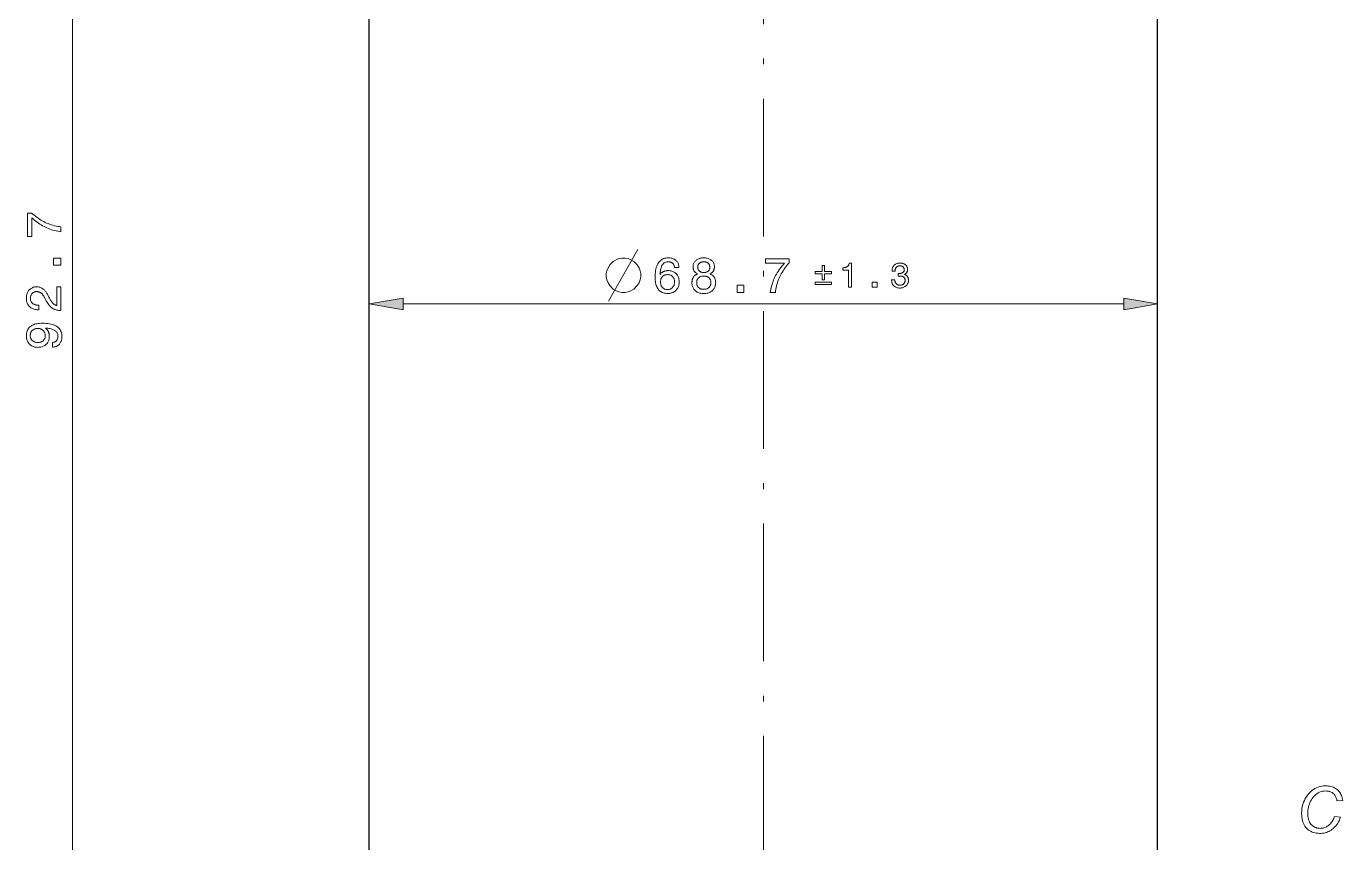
# Model space of a CAD drawing. Extents: x 0 to 420, y 0 to 594.
# Drawn here: x 80.2 to 194.9, y 323.7 to 394.8 of the extents above; entities that cross this region are included whole.
import ezdxf

# ---------------------------------------------------------------- set-up
doc = ezdxf.new("R2010")
doc.units = 0
doc.linetypes.add('DASHDOT', pattern=[18.5, 12, -3, 0.5, -3])

msp = doc.modelspace()

# ---------------------------------------------------------------- linework, layer by layer
at = {"linetype": 'DASHDOT', "lineweight": 13}
msp.add_line((144.47, 518.03), (144.47, 291.2), dxfattribs=at)
at = {"lineweight": 30}
for p, q in [((110.12, 315.51), (110.12, 408.71)), ((178.82, 315.51), (178.82, 408.71))]:
    msp.add_line(p, q, dxfattribs=at)
at = {"lineweight": 13}
for p, q in [((84.27, 318.47), (84.27, 405.76)), ((113.08, 370.65), (175.87, 370.65))]:
    msp.add_line(p, q, dxfattribs=at)
for points in [[(83.27, 376.93), (83.12, 376.95), (82.98, 376.98), (82.84, 377.01), (82.71, 377.04), (82.57, 377.08), (82.44, 377.12), (82.3, 377.17), (82.18, 377.22), (82.05, 377.27), (81.92, 377.33), (81.8, 377.39), (81.67, 377.46), (81.55, 377.53), (81.43, 377.61), (81.31, 377.69), (81.19, 377.77), (81.08, 377.86), (80.96, 377.96), (80.84, 378.06), (80.73, 378.16), (80.73, 376.52), (80.34, 376.52), (80.34, 378.57), (80.69, 378.57), (80.81, 378.47), (80.92, 378.38), (81.04, 378.29), (81.15, 378.2), (81.27, 378.12), (81.39, 378.04), (81.51, 377.96), (81.64, 377.89), (81.76, 377.82), (81.89, 377.76), (82.02, 377.7), (82.15, 377.65), (82.28, 377.6), (82.42, 377.55), (82.56, 377.51), (82.69, 377.47), (82.84, 377.44), (82.98, 377.41), (83.12, 377.39), (83.27, 377.37)], [(83.27, 374.03), (82.63, 374.03), (82.63, 374.63), (83.27, 374.63)], [(132.43, 374.65), (132.13, 374.65), (131.88, 374.6), (131.63, 374.5), (131.38, 374.35), (131.08, 374.05), (130.93, 373.8), (130.83, 373.55), (130.78, 373.3), (130.78, 373), (130.83, 372.75), (130.93, 372.5), (131.08, 372.25), (131.38, 371.95), (131.63, 371.8), (131.88, 371.7), (132.13, 371.65), (132.43, 371.65), (132.68, 371.7), (132.93, 371.8), (133.18, 371.95), (133.48, 372.25), (133.63, 372.5), (133.73, 372.75), (133.78, 373), (133.78, 373.3), (133.73, 373.55), (133.63, 373.8), (133.48, 374.05), (133.18, 374.35), (132.93, 374.5), (132.68, 374.6)], [(137.11, 373.84), (136.72, 373.84), (136.71, 373.88), (136.7, 373.93), (136.69, 373.97), (136.68, 374.01), (136.66, 374.04), (136.65, 374.08), (136.63, 374.11), (136.6, 374.14), (136.58, 374.17), (136.55, 374.2), (136.52, 374.22), (136.49, 374.24), (136.46, 374.26), (136.43, 374.27), (136.39, 374.29), (136.35, 374.3), (136.31, 374.31), (136.26, 374.31), (136.22, 374.32), (136.17, 374.32), (136.11, 374.32), (136.05, 374.31), (135.99, 374.29), (135.93, 374.28), (135.88, 374.25), (135.83, 374.22), (135.79, 374.19), (135.74, 374.15), (135.7, 374.1), (135.67, 374.05), (135.63, 373.99), (135.6, 373.93), (135.58, 373.86), (135.55, 373.79), (135.53, 373.71), (135.51, 373.63), (135.49, 373.54), (135.48, 373.44), (135.47, 373.34), (135.46, 373.23), (135.49, 373.26), (135.52, 373.29), (135.54, 373.32), (135.57, 373.35), (135.6, 373.37), (135.64, 373.4), (135.67, 373.42), (135.7, 373.44), (135.74, 373.46), (135.77, 373.48), (135.81, 373.49), (135.85, 373.51), (135.89, 373.52), (135.93, 373.53), (135.97, 373.54), (136.01, 373.55), (136.05, 373.55), (136.09, 373.56), (136.14, 373.56), (136.18, 373.56), (136.26, 373.56), (136.34, 373.55), (136.42, 373.54), (136.5, 373.52), (136.57, 373.49), (136.63, 373.46), (136.7, 373.43), (136.76, 373.39), (136.82, 373.34), (136.87, 373.29), (136.92, 373.23), (136.97, 373.17), (137.01, 373.11), (137.04, 373.04), (137.07, 372.97), (137.09, 372.9), (137.11, 372.82), (137.13, 372.74), (137.13, 372.66), (137.14, 372.57), (137.13, 372.48), (137.13, 372.4), (137.11, 372.32), (137.09, 372.24), (137.07, 372.16), (137.04, 372.09), (137, 372.03), (136.96, 371.96), (136.91, 371.9), (136.86, 371.84), (136.8, 371.79), (136.74, 371.74), (136.67, 371.7), (136.6, 371.66), (136.53, 371.63), (136.46, 371.61), (136.38, 371.59), (136.29, 371.57), (136.21, 371.57), (136.12, 371.56), (136.02, 371.57), (135.92, 371.58), (135.83, 371.6), (135.74, 371.62), (135.65, 371.65), (135.58, 371.7), (135.5, 371.74), (135.43, 371.8), (135.37, 371.86), (135.31, 371.93), (135.26, 372), (135.21, 372.09), (135.17, 372.18), (135.13, 372.27), (135.1, 372.37), (135.08, 372.48), (135.06, 372.6), (135.04, 372.72), (135.03, 372.85), (135.03, 372.98), (135.03, 373.14), (135.04, 373.29), (135.06, 373.43), (135.08, 373.57), (135.11, 373.69), (135.14, 373.82), (135.18, 373.93), (135.22, 374.04), (135.27, 374.14), (135.33, 374.23), (135.39, 374.31), (135.46, 374.39), (135.53, 374.45), (135.61, 374.51), (135.69, 374.56), (135.77, 374.6), (135.86, 374.63), (135.96, 374.65), (136.06, 374.66), (136.17, 374.67), (136.25, 374.67), (136.33, 374.66), (136.41, 374.65), (136.48, 374.63), (136.55, 374.61), (136.61, 374.59), (136.68, 374.56), (136.73, 374.53), (136.79, 374.49), (136.84, 374.45), (136.89, 374.41), (136.93, 374.36), (136.97, 374.31), (137, 374.25), (137.03, 374.19), (137.06, 374.13), (137.08, 374.06), (137.09, 373.99), (137.11, 373.92)], [(138.74, 373.27), (138.7, 373.28), (138.66, 373.3), (138.63, 373.33), (138.59, 373.35), (138.56, 373.37), (138.54, 373.4), (138.51, 373.42), (138.48, 373.45), (138.46, 373.48), (138.44, 373.51), (138.42, 373.54), (138.4, 373.58), (138.39, 373.61), (138.38, 373.65), (138.37, 373.69), (138.36, 373.72), (138.35, 373.77), (138.35, 373.81), (138.34, 373.85), (138.34, 373.9), (138.34, 373.96), (138.35, 374.03), (138.36, 374.09), (138.38, 374.15), (138.41, 374.21), (138.43, 374.26), (138.47, 374.31), (138.51, 374.36), (138.55, 374.41), (138.6, 374.45), (138.65, 374.49), (138.71, 374.53), (138.77, 374.56), (138.83, 374.59), (138.9, 374.62), (138.97, 374.63), (139.04, 374.65), (139.11, 374.66), (139.19, 374.67), (139.27, 374.67), (139.35, 374.67), (139.43, 374.66), (139.51, 374.65), (139.58, 374.63), (139.65, 374.62), (139.72, 374.59), (139.78, 374.56), (139.84, 374.53), (139.89, 374.49), (139.95, 374.45), (140, 374.41), (140.04, 374.36), (140.08, 374.31), (140.11, 374.26), (140.14, 374.21), (140.16, 374.15), (140.18, 374.09), (140.19, 374.03), (140.2, 373.96), (140.2, 373.9), (140.2, 373.85), (140.2, 373.81), (140.19, 373.76), (140.19, 373.72), (140.18, 373.68), (140.17, 373.65), (140.16, 373.61), (140.14, 373.58), (140.12, 373.54), (140.11, 373.51), (140.09, 373.48), (140.06, 373.45), (140.04, 373.42), (140.01, 373.4), (139.98, 373.37), (139.95, 373.35), (139.92, 373.32), (139.88, 373.3), (139.85, 373.28), (139.81, 373.27), (139.86, 373.25), (139.9, 373.22), (139.95, 373.2), (139.99, 373.18), (140.02, 373.15), (140.06, 373.12), (140.09, 373.09), (140.13, 373.05), (140.15, 373.02), (140.18, 372.98), (140.2, 372.94), (140.23, 372.9), (140.24, 372.86), (140.26, 372.81), (140.27, 372.77), (140.29, 372.72), (140.29, 372.67), (140.3, 372.62), (140.3, 372.57), (140.31, 372.51), (140.3, 372.43), (140.29, 372.34), (140.28, 372.27), (140.26, 372.19), (140.24, 372.12), (140.21, 372.05), (140.17, 371.99), (140.13, 371.93), (140.08, 371.87), (140.03, 371.82), (139.97, 371.77), (139.91, 371.73), (139.84, 371.69), (139.77, 371.66), (139.7, 371.63), (139.62, 371.6), (139.54, 371.59), (139.45, 371.57), (139.37, 371.57), (139.27, 371.56), (139.18, 371.57), (139.09, 371.57), (139.01, 371.59), (138.92, 371.6), (138.85, 371.63), (138.77, 371.66), (138.7, 371.69), (138.64, 371.73), (138.58, 371.77), (138.52, 371.82), (138.47, 371.87), (138.42, 371.93), (138.38, 371.99), (138.34, 372.05), (138.31, 372.12), (138.29, 372.19), (138.27, 372.27), (138.25, 372.34), (138.24, 372.43), (138.24, 372.51), (138.24, 372.57), (138.25, 372.62), (138.25, 372.67), (138.26, 372.72), (138.27, 372.77), (138.29, 372.81), (138.3, 372.86), (138.32, 372.9), (138.34, 372.94), (138.37, 372.98), (138.39, 373.02), (138.42, 373.05), (138.45, 373.09), (138.49, 373.12), (138.52, 373.15), (138.56, 373.18), (138.6, 373.2), (138.64, 373.22), (138.69, 373.25)], [(138.75, 373.86), (138.75, 373.82), (138.76, 373.78), (138.77, 373.74), (138.77, 373.7), (138.79, 373.67), (138.8, 373.63), (138.82, 373.6), (138.84, 373.57), (138.87, 373.54), (138.89, 373.52), (138.92, 373.49), (138.96, 373.47), (138.99, 373.45), (139.02, 373.43), (139.06, 373.42), (139.1, 373.41), (139.14, 373.4), (139.18, 373.39), (139.23, 373.39), (139.27, 373.39), (139.32, 373.39), (139.36, 373.39), (139.41, 373.4), (139.45, 373.41), (139.49, 373.42), (139.52, 373.43), (139.56, 373.45), (139.59, 373.47), (139.62, 373.49), (139.65, 373.52), (139.68, 373.54), (139.7, 373.57), (139.73, 373.6), (139.74, 373.63), (139.76, 373.67), (139.77, 373.7), (139.78, 373.74), (139.79, 373.78), (139.79, 373.82), (139.8, 373.86), (139.79, 373.9), (139.79, 373.94), (139.78, 373.98), (139.77, 374.02), (139.76, 374.05), (139.75, 374.09), (139.73, 374.12), (139.71, 374.15), (139.68, 374.17), (139.66, 374.2), (139.63, 374.22), (139.6, 374.24), (139.56, 374.26), (139.53, 374.28), (139.49, 374.29), (139.45, 374.3), (139.41, 374.31), (139.37, 374.32), (139.32, 374.32), (139.27, 374.32), (139.23, 374.32), (139.18, 374.32), (139.14, 374.31), (139.1, 374.3), (139.06, 374.29), (139.02, 374.28), (138.98, 374.26), (138.95, 374.24), (138.92, 374.22), (138.89, 374.2), (138.86, 374.17), (138.84, 374.15), (138.82, 374.12), (138.8, 374.09), (138.79, 374.05), (138.77, 374.02), (138.76, 373.98), (138.76, 373.94), (138.75, 373.9)], [(145.07, 371.65), (145.09, 371.79), (145.12, 371.94), (145.15, 372.08), (145.18, 372.21), (145.22, 372.35), (145.26, 372.48), (145.31, 372.61), (145.36, 372.74), (145.41, 372.87), (145.47, 373), (145.53, 373.12), (145.6, 373.24), (145.67, 373.37), (145.75, 373.49), (145.83, 373.61), (145.91, 373.72), (146, 373.84), (146.1, 373.96), (146.2, 374.07), (146.3, 374.19), (144.66, 374.19), (144.66, 374.58), (146.71, 374.58), (146.71, 374.22), (146.61, 374.11), (146.52, 374), (146.43, 373.88), (146.34, 373.77), (146.26, 373.65), (146.18, 373.53), (146.1, 373.4), (146.03, 373.28), (145.96, 373.15), (145.9, 373.03), (145.84, 372.9), (145.79, 372.77), (145.74, 372.63), (145.69, 372.5), (145.65, 372.36), (145.61, 372.22), (145.58, 372.08), (145.55, 371.94), (145.53, 371.8), (145.51, 371.65)], [(149.58, 372.76), (149.58, 373.28), (148.98, 373.28), (148.98, 373.49), (149.58, 373.49), (149.58, 374.01), (149.79, 374.01), (149.79, 373.49), (150.39, 373.49), (150.39, 373.28), (149.79, 373.28), (149.79, 372.76)], [(151.87, 372.1), (151.87, 373.59), (151.38, 373.59), (151.38, 373.81), (151.43, 373.81), (151.48, 373.81), (151.53, 373.82), (151.57, 373.83), (151.61, 373.83), (151.65, 373.85), (151.69, 373.86), (151.72, 373.87), (151.75, 373.89), (151.78, 373.91), (151.81, 373.93), (151.83, 373.95), (151.85, 373.97), (151.87, 374), (151.89, 374.03), (151.9, 374.06), (151.91, 374.1), (151.92, 374.13), (151.93, 374.17), (151.94, 374.21), (152.14, 374.21), (152.14, 372.1)], [(155.64, 372.76), (155.92, 372.76), (155.92, 372.72), (155.92, 372.67), (155.93, 372.63), (155.94, 372.6), (155.95, 372.56), (155.96, 372.53), (155.98, 372.5), (156, 372.47), (156.02, 372.44), (156.04, 372.42), (156.06, 372.39), (156.09, 372.37), (156.12, 372.35), (156.15, 372.34), (156.18, 372.32), (156.21, 372.31), (156.25, 372.3), (156.29, 372.3), (156.33, 372.29), (156.37, 372.29), (156.41, 372.29), (156.45, 372.3), (156.48, 372.3), (156.52, 372.31), (156.55, 372.32), (156.58, 372.33), (156.61, 372.35), (156.64, 372.36), (156.67, 372.38), (156.69, 372.4), (156.71, 372.43), (156.73, 372.45), (156.75, 372.48), (156.77, 372.51), (156.78, 372.54), (156.79, 372.57), (156.8, 372.6), (156.81, 372.63), (156.81, 372.67), (156.81, 372.71), (156.81, 372.74), (156.81, 372.78), (156.8, 372.81), (156.79, 372.84), (156.78, 372.86), (156.77, 372.89), (156.75, 372.92), (156.74, 372.94), (156.72, 372.96), (156.69, 372.98), (156.67, 373), (156.64, 373.02), (156.61, 373.03), (156.58, 373.04), (156.55, 373.06), (156.52, 373.06), (156.48, 373.07), (156.44, 373.08), (156.41, 373.08), (156.36, 373.08), (156.36, 373.08), (156.35, 373.08), (156.35, 373.08), (156.34, 373.08), (156.33, 373.08), (156.33, 373.08), (156.32, 373.08), (156.31, 373.08), (156.31, 373.08), (156.3, 373.08), (156.29, 373.08), (156.29, 373.08), (156.28, 373.08), (156.27, 373.08), (156.26, 373.08), (156.26, 373.08), (156.25, 373.08), (156.24, 373.08), (156.23, 373.07), (156.22, 373.07), (156.22, 373.31), (156.22, 373.31), (156.23, 373.31), (156.24, 373.31), (156.24, 373.31), (156.25, 373.31), (156.25, 373.31), (156.26, 373.31), (156.27, 373.31), (156.27, 373.31), (156.28, 373.31), (156.28, 373.31), (156.29, 373.31), (156.3, 373.31), (156.3, 373.31), (156.31, 373.31), (156.31, 373.31), (156.32, 373.31), (156.32, 373.31), (156.33, 373.31), (156.33, 373.31), (156.37, 373.31), (156.41, 373.31), (156.45, 373.32), (156.48, 373.32), (156.51, 373.33), (156.54, 373.34), (156.57, 373.35), (156.59, 373.36), (156.61, 373.37), (156.63, 373.39), (156.65, 373.41), (156.67, 373.42), (156.68, 373.45), (156.7, 373.47), (156.71, 373.49), (156.72, 373.52), (156.72, 373.54), (156.73, 373.57), (156.73, 373.6), (156.73, 373.63), (156.73, 373.67), (156.73, 373.7), (156.72, 373.72), (156.72, 373.75), (156.71, 373.78), (156.7, 373.8), (156.69, 373.82), (156.67, 373.84), (156.66, 373.86), (156.64, 373.88), (156.62, 373.9), (156.6, 373.91), (156.57, 373.92), (156.55, 373.93), (156.52, 373.94), (156.49, 373.95), (156.46, 373.96), (156.43, 373.96), (156.4, 373.96), (156.36, 373.97), (156.32, 373.96), (156.29, 373.96), (156.25, 373.96), (156.22, 373.95), (156.19, 373.94), (156.16, 373.92), (156.13, 373.91), (156.1, 373.89), (156.08, 373.87), (156.06, 373.85), (156.04, 373.83), (156.02, 373.8), (156.01, 373.77), (155.99, 373.74), (155.98, 373.71), (155.97, 373.68), (155.96, 373.64), (155.96, 373.6), (155.96, 373.56), (155.95, 373.52), (155.69, 373.52), (155.69, 373.54), (155.69, 373.6), (155.69, 373.66), (155.7, 373.71), (155.71, 373.77), (155.73, 373.82), (155.75, 373.86), (155.77, 373.91), (155.8, 373.95), (155.83, 373.99), (155.87, 374.03), (155.9, 374.07), (155.94, 374.1), (155.98, 374.12), (156.03, 374.15), (156.08, 374.17), (156.13, 374.18), (156.18, 374.2), (156.23, 374.21), (156.29, 374.21), (156.35, 374.21), (156.41, 374.21), (156.47, 374.21), (156.53, 374.2), (156.58, 374.19), (156.63, 374.18), (156.68, 374.16), (156.73, 374.14), (156.77, 374.12), (156.81, 374.09), (156.85, 374.06), (156.88, 374.03), (156.91, 374), (156.94, 373.96), (156.96, 373.93), (156.98, 373.89), (157, 373.84), (157.01, 373.8), (157.02, 373.75), (157.02, 373.7), (157.02, 373.65), (157.02, 373.62), (157.02, 373.59), (157.02, 373.56), (157.01, 373.53), (157.01, 373.51), (157, 373.48), (156.99, 373.46), (156.98, 373.43), (156.97, 373.41), (156.96, 373.39), (156.94, 373.37), (156.93, 373.35), (156.91, 373.33), (156.89, 373.31), (156.87, 373.29), (156.85, 373.28), (156.83, 373.26), (156.81, 373.25), (156.78, 373.24), (156.76, 373.22), (156.79, 373.21), (156.82, 373.2), (156.85, 373.18), (156.88, 373.16), (156.91, 373.15), (156.93, 373.13), (156.96, 373.1), (156.98, 373.08), (157, 373.06), (157.02, 373.03), (157.03, 373), (157.05, 372.98), (157.06, 372.95), (157.07, 372.92), (157.08, 372.88), (157.09, 372.85), (157.1, 372.82), (157.1, 372.78), (157.1, 372.75), (157.1, 372.71), (157.1, 372.65), (157.1, 372.59), (157.09, 372.54), (157.07, 372.49), (157.05, 372.44), (157.03, 372.39), (157, 372.34), (156.97, 372.3), (156.94, 372.26), (156.9, 372.22), (156.86, 372.19), (156.81, 372.16), (156.76, 372.13), (156.71, 372.11), (156.66, 372.09), (156.6, 372.07), (156.54, 372.06), (156.48, 372.05), (156.42, 372.04), (156.35, 372.04), (156.29, 372.04), (156.22, 372.05), (156.17, 372.06), (156.11, 372.07), (156.06, 372.09), (156.01, 372.11), (155.96, 372.13), (155.91, 372.16), (155.87, 372.19), (155.83, 372.23), (155.79, 372.27), (155.76, 372.31), (155.73, 372.36), (155.71, 372.4), (155.69, 372.45), (155.67, 372.5), (155.65, 372.56), (155.65, 372.62), (155.64, 372.68), (155.64, 372.74)], [(136.72, 372.57), (136.72, 372.62), (136.71, 372.68), (136.71, 372.73), (136.69, 372.78), (136.68, 372.83), (136.66, 372.87), (136.64, 372.92), (136.62, 372.96), (136.59, 373), (136.56, 373.03), (136.52, 373.07), (136.49, 373.1), (136.45, 373.12), (136.41, 373.15), (136.37, 373.16), (136.33, 373.18), (136.28, 373.19), (136.23, 373.2), (136.18, 373.21), (136.13, 373.21), (136.07, 373.21), (136.02, 373.2), (135.97, 373.19), (135.92, 373.18), (135.87, 373.16), (135.82, 373.15), (135.78, 373.12), (135.74, 373.1), (135.7, 373.07), (135.67, 373.04), (135.64, 373), (135.61, 372.96), (135.58, 372.92), (135.56, 372.88), (135.54, 372.83), (135.53, 372.78), (135.52, 372.73), (135.51, 372.68), (135.5, 372.62), (135.5, 372.56), (135.5, 372.5), (135.51, 372.45), (135.52, 372.39), (135.53, 372.34), (135.54, 372.29), (135.56, 372.24), (135.58, 372.2), (135.61, 372.16), (135.64, 372.12), (135.67, 372.08), (135.7, 372.05), (135.74, 372.02), (135.78, 371.99), (135.82, 371.97), (135.86, 371.95), (135.91, 371.93), (135.96, 371.92), (136.01, 371.91), (136.06, 371.91), (136.11, 371.91), (136.17, 371.91), (136.22, 371.91), (136.27, 371.92), (136.31, 371.93), (136.36, 371.95), (136.4, 371.97), (136.44, 371.99), (136.48, 372.02), (136.52, 372.05), (136.55, 372.09), (136.58, 372.13), (136.61, 372.17), (136.64, 372.21), (136.66, 372.25), (136.68, 372.3), (136.69, 372.35), (136.7, 372.4), (136.71, 372.45), (136.72, 372.51)], [(138.66, 372.52), (138.66, 372.47), (138.66, 372.41), (138.67, 372.36), (138.68, 372.32), (138.7, 372.27), (138.72, 372.23), (138.74, 372.19), (138.76, 372.15), (138.79, 372.12), (138.82, 372.09), (138.86, 372.06), (138.89, 372.03), (138.93, 372), (138.97, 371.98), (139.02, 371.97), (139.06, 371.95), (139.11, 371.94), (139.16, 371.93), (139.22, 371.93), (139.27, 371.93), (139.33, 371.93), (139.38, 371.93), (139.43, 371.94), (139.48, 371.95), (139.53, 371.97), (139.57, 371.98), (139.61, 372), (139.65, 372.03), (139.69, 372.06), (139.73, 372.09), (139.76, 372.12), (139.78, 372.15), (139.81, 372.19), (139.83, 372.23), (139.85, 372.27), (139.86, 372.32), (139.88, 372.36), (139.88, 372.41), (139.89, 372.47), (139.89, 372.52), (139.89, 372.57), (139.88, 372.62), (139.88, 372.66), (139.86, 372.71), (139.85, 372.75), (139.83, 372.79), (139.81, 372.82), (139.79, 372.86), (139.76, 372.89), (139.73, 372.92), (139.69, 372.95), (139.66, 372.98), (139.62, 373), (139.57, 373.02), (139.53, 373.03), (139.48, 373.05), (139.44, 373.06), (139.38, 373.07), (139.33, 373.07), (139.27, 373.07), (139.22, 373.07), (139.16, 373.07), (139.11, 373.06), (139.06, 373.05), (139.02, 373.03), (138.97, 373.02), (138.93, 373), (138.89, 372.98), (138.86, 372.95), (138.82, 372.92), (138.79, 372.89), (138.76, 372.86), (138.74, 372.82), (138.72, 372.79), (138.7, 372.75), (138.68, 372.71), (138.67, 372.66), (138.66, 372.62), (138.66, 372.57)], [(83.27, 370.08), (83.26, 370.08), (83.17, 370.08), (83.08, 370.09), (83, 370.1), (82.92, 370.11), (82.85, 370.13), (82.77, 370.16), (82.7, 370.18), (82.64, 370.21), (82.57, 370.25), (82.51, 370.29), (82.45, 370.33), (82.39, 370.38), (82.33, 370.44), (82.27, 370.51), (82.22, 370.58), (82.16, 370.66), (82.1, 370.74), (82.04, 370.83), (81.98, 370.93), (81.92, 371.03), (81.78, 371.29), (81.76, 371.33), (81.73, 371.38), (81.7, 371.42), (81.68, 371.45), (81.65, 371.49), (81.62, 371.52), (81.59, 371.55), (81.56, 371.58), (81.53, 371.6), (81.5, 371.62), (81.47, 371.64), (81.44, 371.66), (81.4, 371.68), (81.37, 371.69), (81.33, 371.7), (81.3, 371.71), (81.26, 371.72), (81.22, 371.73), (81.18, 371.73), (81.14, 371.73), (81.09, 371.73), (81.05, 371.72), (81, 371.71), (80.96, 371.7), (80.92, 371.69), (80.89, 371.67), (80.85, 371.65), (80.82, 371.62), (80.78, 371.6), (80.75, 371.57), (80.73, 371.53), (80.7, 371.5), (80.68, 371.46), (80.66, 371.42), (80.64, 371.38), (80.63, 371.33), (80.62, 371.28), (80.61, 371.23), (80.61, 371.18), (80.61, 371.13), (80.61, 371.08), (80.61, 371.02), (80.62, 370.98), (80.64, 370.93), (80.65, 370.89), (80.67, 370.84), (80.7, 370.8), (80.73, 370.77), (80.76, 370.73), (80.79, 370.7), (80.83, 370.67), (80.87, 370.64), (80.92, 370.62), (80.96, 370.6), (81.01, 370.58), (81.07, 370.57), (81.12, 370.56), (81.18, 370.55), (81.24, 370.54), (81.3, 370.54), (81.34, 370.54), (81.34, 370.15), (81.28, 370.15), (81.18, 370.15), (81.1, 370.16), (81.01, 370.17), (80.93, 370.19), (80.85, 370.22), (80.78, 370.25), (80.71, 370.28), (80.65, 370.32), (80.58, 370.37), (80.53, 370.42), (80.47, 370.48), (80.43, 370.54), (80.38, 370.6), (80.35, 370.67), (80.32, 370.74), (80.29, 370.81), (80.27, 370.89), (80.26, 370.97), (80.25, 371.06), (80.25, 371.15), (80.25, 371.24), (80.26, 371.32), (80.27, 371.4), (80.29, 371.48), (80.31, 371.55), (80.34, 371.62), (80.37, 371.69), (80.41, 371.75), (80.45, 371.81), (80.5, 371.87), (80.55, 371.92), (80.6, 371.97), (80.66, 372.01), (80.72, 372.04), (80.78, 372.07), (80.85, 372.1), (80.92, 372.12), (80.99, 372.13), (81.06, 372.14), (81.14, 372.14), (81.2, 372.14), (81.26, 372.13), (81.32, 372.13), (81.38, 372.11), (81.43, 372.1), (81.49, 372.08), (81.54, 372.06), (81.59, 372.04), (81.64, 372.01), (81.69, 371.98), (81.73, 371.95), (81.78, 371.91), (81.82, 371.87), (81.86, 371.83), (81.9, 371.78), (81.94, 371.73), (81.98, 371.67), (82.02, 371.62), (82.05, 371.56), (82.09, 371.49), (82.22, 371.24), (82.26, 371.17), (82.29, 371.1), (82.33, 371.04), (82.36, 370.98), (82.4, 370.93), (82.43, 370.88), (82.46, 370.83), (82.5, 370.79), (82.53, 370.75), (82.56, 370.72), (82.59, 370.69), (82.62, 370.66), (82.65, 370.64), (82.68, 370.61), (82.72, 370.59), (82.75, 370.57), (82.79, 370.55), (82.82, 370.54), (82.86, 370.52), (82.9, 370.51), (82.9, 372.14), (83.27, 372.14)], [(142.17, 371.65), (142.17, 372.29), (142.77, 372.29), (142.77, 371.65)], [(148.98, 372.55), (150.39, 372.55), (150.39, 372.35), (148.98, 372.35)], [(153.95, 372.1), (153.95, 372.55), (154.37, 372.55), (154.37, 372.1)], [(113.08, 371.17), (110.12, 370.65), (113.08, 370.13)], [(175.87, 370.13), (178.82, 370.65), (175.87, 371.17)], [(82.53, 366.9), (82.53, 367.3), (82.57, 367.3), (82.61, 367.31), (82.65, 367.31), (82.69, 367.33), (82.73, 367.34), (82.76, 367.36), (82.79, 367.38), (82.82, 367.4), (82.85, 367.42), (82.88, 367.45), (82.9, 367.48), (82.92, 367.51), (82.94, 367.54), (82.96, 367.58), (82.97, 367.62), (82.98, 367.66), (82.99, 367.7), (83, 367.74), (83, 367.79), (83, 367.84), (83, 367.9), (82.99, 367.96), (82.98, 368.02), (82.96, 368.07), (82.94, 368.13), (82.91, 368.17), (82.87, 368.22), (82.83, 368.26), (82.79, 368.3), (82.74, 368.34), (82.68, 368.37), (82.62, 368.4), (82.55, 368.43), (82.48, 368.46), (82.4, 368.48), (82.31, 368.5), (82.22, 368.51), (82.13, 368.53), (82.02, 368.54), (81.92, 368.54), (81.95, 368.52), (81.98, 368.49), (82.01, 368.46), (82.04, 368.43), (82.06, 368.4), (82.09, 368.37), (82.11, 368.34), (82.13, 368.31), (82.15, 368.27), (82.17, 368.24), (82.18, 368.2), (82.2, 368.16), (82.21, 368.12), (82.22, 368.08), (82.23, 368.04), (82.24, 368), (82.24, 367.96), (82.25, 367.92), (82.25, 367.88), (82.25, 367.83), (82.25, 367.75), (82.24, 367.67), (82.23, 367.59), (82.21, 367.52), (82.18, 367.45), (82.15, 367.38), (82.12, 367.31), (82.08, 367.25), (82.03, 367.19), (81.98, 367.14), (81.92, 367.09), (81.86, 367.04), (81.8, 367), (81.73, 366.97), (81.66, 366.94), (81.59, 366.92), (81.51, 366.9), (81.43, 366.88), (81.34, 366.88), (81.26, 366.87), (81.17, 366.88), (81.08, 366.89), (81, 366.9), (80.92, 366.92), (80.85, 366.94), (80.78, 366.98), (80.71, 367.01), (80.65, 367.05), (80.59, 367.1), (80.53, 367.16), (80.48, 367.21), (80.43, 367.28), (80.39, 367.34), (80.35, 367.41), (80.32, 367.48), (80.29, 367.56), (80.27, 367.63), (80.26, 367.72), (80.25, 367.8), (80.25, 367.89), (80.25, 367.99), (80.26, 368.09), (80.28, 368.19), (80.31, 368.27), (80.34, 368.36), (80.38, 368.43), (80.43, 368.51), (80.48, 368.58), (80.54, 368.64), (80.61, 368.7), (80.69, 368.75), (80.77, 368.8), (80.86, 368.84), (80.96, 368.88), (81.06, 368.91), (81.17, 368.93), (81.28, 368.95), (81.4, 368.96), (81.53, 368.97), (81.67, 368.98), (81.82, 368.97), (81.98, 368.96), (82.12, 368.95), (82.26, 368.93), (82.38, 368.9), (82.51, 368.87), (82.62, 368.83), (82.73, 368.79), (82.82, 368.74), (82.92, 368.68), (83, 368.62), (83.07, 368.55), (83.14, 368.48), (83.2, 368.4), (83.24, 368.32), (83.28, 368.23), (83.32, 368.14), (83.34, 368.04), (83.35, 367.94), (83.35, 367.83), (83.35, 367.75), (83.35, 367.67), (83.33, 367.59), (83.32, 367.52), (83.3, 367.45), (83.27, 367.38), (83.24, 367.32), (83.21, 367.26), (83.17, 367.2), (83.13, 367.15), (83.08, 367.1), (83.03, 367.06), (82.98, 367.02), (82.92, 366.99), (82.87, 366.96), (82.8, 366.94), (82.74, 366.92), (82.67, 366.91), (82.6, 366.9)], [(81.25, 367.29), (81.31, 367.29), (81.36, 367.3), (81.42, 367.31), (81.47, 367.32), (81.51, 367.33), (81.56, 367.35), (81.6, 367.37), (81.64, 367.39), (81.68, 367.42), (81.72, 367.45), (81.75, 367.49), (81.78, 367.52), (81.81, 367.56), (81.83, 367.6), (81.85, 367.64), (81.86, 367.68), (81.88, 367.73), (81.88, 367.78), (81.89, 367.83), (81.89, 367.88), (81.89, 367.94), (81.88, 367.99), (81.88, 368.05), (81.86, 368.1), (81.85, 368.14), (81.83, 368.19), (81.81, 368.23), (81.78, 368.27), (81.75, 368.31), (81.72, 368.34), (81.68, 368.37), (81.65, 368.4), (81.6, 368.43), (81.56, 368.45), (81.52, 368.47), (81.47, 368.48), (81.42, 368.5), (81.36, 368.5), (81.31, 368.51), (81.25, 368.51), (81.19, 368.51), (81.13, 368.5), (81.08, 368.5), (81.03, 368.48), (80.98, 368.47), (80.93, 368.45), (80.89, 368.43), (80.84, 368.4), (80.81, 368.37), (80.77, 368.34), (80.73, 368.31), (80.7, 368.27), (80.68, 368.23), (80.65, 368.19), (80.64, 368.15), (80.62, 368.1), (80.61, 368.05), (80.6, 368), (80.59, 367.95), (80.59, 367.89), (80.59, 367.84), (80.6, 367.79), (80.61, 367.74), (80.62, 367.69), (80.64, 367.65), (80.66, 367.61), (80.68, 367.57), (80.71, 367.53), (80.74, 367.49), (80.77, 367.46), (80.81, 367.43), (80.85, 367.4), (80.89, 367.37), (80.94, 367.35), (80.98, 367.33), (81.03, 367.32), (81.08, 367.31), (81.14, 367.3), (81.19, 367.29)], [(194.23, 326.02), (194.76, 325.94), (194.7, 325.81), (194.65, 325.68), (194.59, 325.56), (194.52, 325.44), (194.45, 325.34), (194.37, 325.23), (194.29, 325.14), (194.21, 325.05), (194.12, 324.97), (194.03, 324.9), (193.93, 324.83), (193.83, 324.77), (193.73, 324.72), (193.62, 324.67), (193.52, 324.63), (193.41, 324.6), (193.3, 324.57), (193.18, 324.56), (193.07, 324.54), (192.95, 324.54), (192.8, 324.55), (192.67, 324.56), (192.54, 324.58), (192.41, 324.61), (192.29, 324.65), (192.18, 324.7), (192.08, 324.76), (191.97, 324.83), (191.88, 324.9), (191.79, 324.99), (191.71, 325.08), (191.64, 325.18), (191.57, 325.29), (191.52, 325.4), (191.47, 325.53), (191.43, 325.66), (191.4, 325.8), (191.38, 325.94), (191.37, 326.1), (191.36, 326.26), (191.37, 326.47), (191.39, 326.68), (191.42, 326.88), (191.47, 327.06), (191.53, 327.25), (191.6, 327.42), (191.68, 327.59), (191.78, 327.75), (191.89, 327.9), (192.01, 328.05), (192.13, 328.17), (192.26, 328.27), (192.39, 328.37), (192.52, 328.45), (192.66, 328.52), (192.81, 328.58), (192.96, 328.62), (193.12, 328.65), (193.28, 328.67), (193.45, 328.68), (193.58, 328.67), (193.7, 328.66), (193.81, 328.65), (193.92, 328.62), (194.03, 328.59), (194.13, 328.56), (194.22, 328.51), (194.31, 328.46), (194.4, 328.4), (194.48, 328.34), (194.56, 328.27), (194.63, 328.19), (194.69, 328.11), (194.74, 328.03), (194.79, 327.94), (194.84, 327.84), (194.87, 327.74), (194.9, 327.64), (194.92, 327.53), (194.94, 327.42), (194.44, 327.37), (194.42, 327.46), (194.4, 327.54), (194.38, 327.61), (194.35, 327.69), (194.32, 327.75), (194.28, 327.82), (194.25, 327.87), (194.21, 327.93), (194.16, 327.98), (194.11, 328.02), (194.06, 328.06), (194.01, 328.1), (193.95, 328.13), (193.89, 328.16), (193.83, 328.18), (193.77, 328.2), (193.7, 328.22), (193.63, 328.23), (193.55, 328.23), (193.48, 328.24), (193.33, 328.23), (193.19, 328.21), (193.06, 328.18), (192.93, 328.13), (192.81, 328.07), (192.7, 328), (192.59, 327.92), (192.48, 327.82), (192.38, 327.71), (192.29, 327.58), (192.22, 327.47), (192.15, 327.35), (192.09, 327.23), (192.04, 327.1), (192, 326.97), (191.96, 326.83), (191.93, 326.69), (191.91, 326.55), (191.9, 326.4), (191.9, 326.25), (191.9, 326.13), (191.91, 326.01), (191.92, 325.91), (191.95, 325.8), (191.97, 325.71), (192.01, 325.61), (192.05, 325.53), (192.09, 325.45), (192.14, 325.38), (192.2, 325.31), (192.26, 325.25), (192.33, 325.19), (192.4, 325.14), (192.47, 325.1), (192.55, 325.06), (192.63, 325.04), (192.71, 325.01), (192.8, 325), (192.89, 324.99), (192.99, 324.98), (193.07, 324.99), (193.15, 324.99), (193.23, 325.01), (193.31, 325.03), (193.38, 325.05), (193.46, 325.08), (193.53, 325.12), (193.6, 325.16), (193.67, 325.2), (193.74, 325.25), (193.8, 325.31), (193.87, 325.37), (193.92, 325.44), (193.98, 325.51), (194.03, 325.58), (194.08, 325.66), (194.12, 325.74), (194.16, 325.83), (194.19, 325.92)]]:
    msp.add_lwpolyline(points, close=True, dxfattribs=at)
msp.add_lwpolyline([(130.98, 370.9), (132.68, 373.9), (133.53, 375.4)], dxfattribs=at)
for points in [[(113.08, 371.17), (110.12, 370.65), (113.08, 371.17), (113.08, 370.13)], [(175.87, 370.13), (178.82, 370.65), (175.87, 370.13), (175.87, 371.17)]]:
    msp.add_solid(points, dxfattribs=at)

doc.saveas('drawing.dxf')
